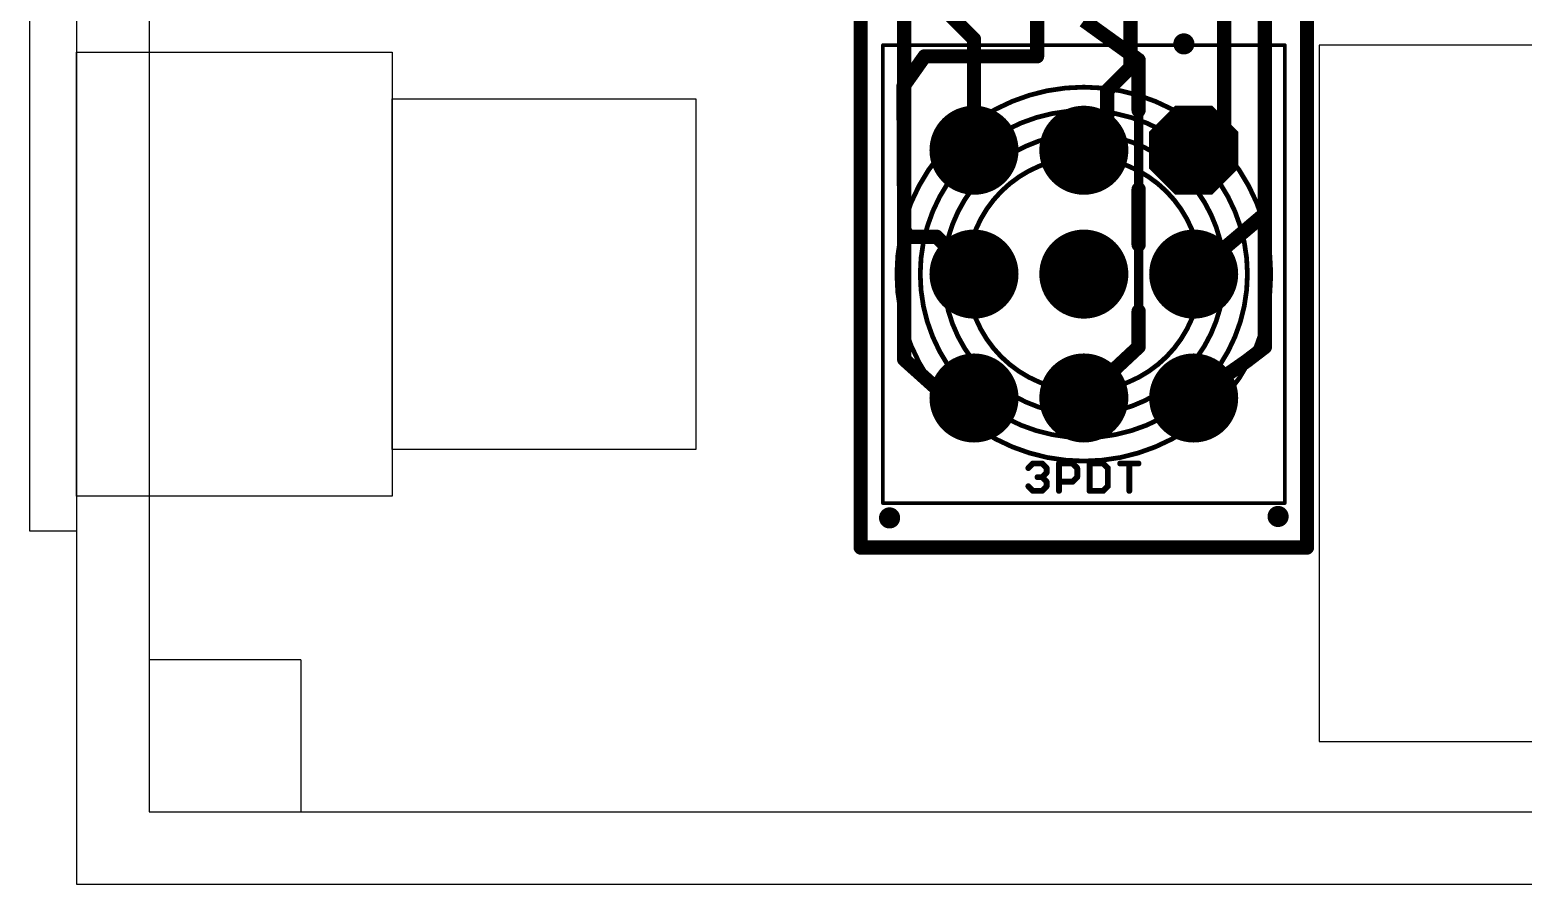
# Model space of a CAD drawing. Header units: inches. Extents: x -5 to 142, y -3 to 122.
# Drawn here: x -5.1 to 58.8, y -3.1 to 33.5 of the extents above; entities that cross this region are included whole.
import ezdxf

# ---------------------------------------------------------------- set-up
doc = ezdxf.new("R2010")
doc.units = ezdxf.units.IN
doc.header["$MEASUREMENT"] = 0
for name, color, linetype in [('1', 22, 'Continuous'), ('16', 175, 'Continuous'), ('17', 82, 'Continuous'), ('18', 82, 'Continuous'), ('20', 7, 'Continuous'), ('21', 253, 'Continuous'), ('23', 7, 'Continuous'), ('27', 253, 'Continuous'), ('51', 253, 'Continuous')]:
    doc.layers.add(name, color=color, linetype=linetype)

# ---------------------------------------------------------------- blocks, each defined once
blk = doc.blocks.new('OCTAGONP')
at = {"const_width": 0.5}
blk.add_lwpolyline([(-0.25, -0.1036), (-0.25, 0.1036), (-0.1036, 0.25), (0.1036, 0.25), (0.25, 0.1036), (0.25, -0.1036), (0.1036, -0.25), (-0.1036, -0.25), (-0.25, -0.1036), (-0.25, 0.1036)], dxfattribs=at)
blk = doc.blocks.new('ROUNDP')
at = {"const_width": 0.5}
blk.add_lwpolyline([(0, -0.25, 1), (0, 0.25, 1), (0, -0.25)], format="xyb", dxfattribs=at)
blk = doc.blocks.new('ROUNDV')
at = {"const_width": 0.5}
blk.add_lwpolyline([(0, -0.25, 1), (0, 0.25, 1), (0, -0.25)], format="xyb", dxfattribs=at)

msp = doc.modelspace()

# ---------------------------------------------------------------- linework, layer by layer
for q in [(0, 6.5), (6.5, 0)]:
    msp.add_line((6.5, 6.5), q)
for points in [[(-3.1, -3.1), (142.1, -3.1), (142.1, 118.1), (-3.1, 118.1)], [(0, 0), (139, 0), (139, 115), (0, 115)], [(-5.1, 34), (-3.1, 34), (-3.1, 12), (-5.1, 12)], [(48.6, 13.2), (48.6, 32.8), (31.4, 32.8), (31.4, 13.2)], [(50.0706, 3), (108.7706, 3), (108.7706, 32.8), (50.0706, 32.8)], [(-3.1, 32.5), (10.4, 32.5), (10.4, 13.5), (-3.1, 13.5)], [(10.4, 30.5), (23.4, 30.5), (23.4, 15.5), (10.4, 15.5)]]:
    msp.add_lwpolyline(points, close=True)
msp.add_circle((40, 23), 6)
at = {"layer": '1'}
for points, const_width in [([(30.45, 11.3), (30.45, 41.4)], 0.6096), ([(49.55, 41.4), (49.55, 11.3)], 0.6096), ([(32.3125, 19.35), (32.3125, 37.6)], 0.6096), ([(47.75, 37.85), (47.75, 19.8812)], 0.6096), ([(46, 37.35), (46, 29.35)], 0.6096), ([(42, 36.5), (42, 31.85)], 0.6096), ([(35.3, 33.05), (33.75, 34.6)], 0.6096), ([(35.3, 28.3), (35.3, 33.05)], 0.6096), ([(42, 31.85), (41, 30.85)], 0.6096), ([(41, 30.85), (41, 29.3)], 0.6096), ([(41, 29.3), (40, 28.3)], 0.6096), ([(46, 29.35), (45, 28.35)], 0.6096), ([(44.7, 28.3), (45, 28.35)], 0.1524), ([(47.75, 19.8812), (46.975, 19.2875)], 0.6096), ([(34.15, 17.7), (32.3125, 19.35)], 0.6096), ([(46.975, 19.2875), (44.7, 17.7)], 0.6096), ([(35.3, 17.7), (34.15, 17.7)], 0.6096), ([(49.55, 11.3), (30.45, 11.3)], 0.6096)]:
    msp.add_lwpolyline(points, dxfattribs=dict(at, const_width=const_width))
for points, const_width in [([(35.4524, 33.05, 1), (35.1476, 33.05)], 0.3048), ([(35.1922, 32.9422, 1), (35.4078, 33.1578)], 0.3048), ([(41.8476, 31.85, 1), (42.1524, 31.85)], 0.3048), ([(42.1078, 31.7422, 1), (41.8922, 31.9578)], 0.3048), ([(40.8922, 30.9578, 1), (41.1078, 30.7422)], 0.3048), ([(41.1524, 30.85, 1), (40.8476, 30.85)], 0.3048), ([(40.8476, 29.3, 1), (41.1524, 29.3)], 0.3048), ([(41.1078, 29.1922, 1), (40.8922, 29.4078)], 0.3048), ([(45.8476, 29.35, 1), (46.1524, 29.35)], 0.3048), ([(46.1078, 29.2422, 1), (45.8922, 29.4578)], 0.3048), ([(35.1476, 28.3, 1), (35.4524, 28.3)], 0.3048), ([(39.8922, 28.4078, 1), (40.1078, 28.1922)], 0.3048), ([(44.6937, 28.3376, 1), (44.7063, 28.2624)], 0.0762), ([(44.8922, 28.4578, 1), (45.1078, 28.2422)], 0.3048), ([(45.0063, 28.3124, 1), (44.9937, 28.3876)], 0.0762), ([(47.5976, 19.8812, 1), (47.9024, 19.8812)], 0.3048), ([(47.8427, 19.7603, 1), (47.6573, 20.0022)], 0.3048), ([(32.4143, 19.4634, 1), (32.2107, 19.2366)], 0.3048), ([(32.1601, 19.35, 1), (32.4649, 19.35)], 0.3048), ([(46.8823, 19.4085, 1), (47.0677, 19.1665)], 0.3048), ([(47.0622, 19.1625, 1), (46.8878, 19.4125)], 0.3048), ([(34.15, 17.8524, 1), (34.15, 17.5476)], 0.3048), ([(34.0482, 17.5866, 1), (34.2518, 17.8134)], 0.3048), ([(35.3, 17.5476, 1), (35.3, 17.8524)], 0.3048), ([(44.6128, 17.825, 1), (44.7872, 17.575)], 0.3048), ([(30.45, 11.4524, 1), (30.45, 11.1476)], 0.3048), ([(49.55, 11.1476, 1), (49.55, 11.4524)], 0.3048), ([(30.2976, 11.3, 1), (30.6024, 11.3)], 0.3048), ([(49.3976, 11.3, 1), (49.7024, 11.3)], 0.3048)]:
    msp.add_lwpolyline(points, format="xyb", dxfattribs=dict(at, const_width=const_width))
at = {"layer": '16'}
for points, const_width in [([(30.45, 11.3), (30.45, 41.4)], 0.6096), ([(49.55, 41.4), (49.55, 11.3)], 0.6096), ([(38, 36.5), (38, 32.3188)], 0.6096), ([(47.75, 35.2562), (47.75, 25.5813)], 0.6096), ([(42.3438, 32.1625), (40, 33.85)], 0.6096), ([(33.1875, 32.3188), (32.2812, 31.0375)], 0.6096), ([(38, 32.3188), (33.1875, 32.3188)], 0.6096), ([(42.3438, 30.0062), (42.3438, 32.1625)], 0.6096), ([(32.2812, 31.0375), (32.3125, 24.8812)], 0.6096), ([(42.3438, 26.6312), (42.3438, 30.0062)], 0.4064), ([(42.3438, 24.2562), (42.3438, 26.6312)], 0.6096), ([(47.75, 25.5813), (44.7, 23)], 0.6096), ([(32.3125, 24.8812), (32.5, 24.6)], 0.6096), ([(32.5, 24.6), (33.7, 24.6)], 0.6096), ([(33.7, 24.6), (35.3, 23)], 0.6096), ([(42.3438, 21.4125), (42.3438, 24.2562)], 0.4064), ([(42.3438, 19.8875), (42.3438, 21.4125)], 0.6096), ([(40, 17.7), (42.3438, 19.8875)], 0.6096), ([(49.55, 11.3), (30.45, 11.3)], 0.6096)]:
    msp.add_lwpolyline(points, dxfattribs=dict(at, const_width=const_width))
for points, const_width in [([(33.1875, 32.4712, 1), (33.1875, 32.1663)], 0.3048), ([(33.3119, 32.2307, 1), (33.0631, 32.4068)], 0.3048), ([(38, 32.1663, 1), (38, 32.4712)], 0.3048), ([(37.8476, 32.3188, 1), (38.1524, 32.3188)], 0.3048), ([(42.4962, 32.1625, 1), (42.1913, 32.1625)], 0.3048), ([(42.2547, 32.0388, 1), (42.4328, 32.2862)], 0.3048), ([(32.4336, 31.0383, 1), (32.1289, 31.0367)], 0.3048), ([(32.1568, 31.1255, 1), (32.4057, 30.9495)], 0.3048), ([(42.1913, 30.0062, 1), (42.4962, 30.0062)], 0.3048), ([(42.4453, 30.0062, 1), (42.2422, 30.0062)], 0.2032), ([(42.4962, 26.6312, 1), (42.1913, 26.6312)], 0.3048), ([(42.2422, 26.6312, 1), (42.4453, 26.6312)], 0.2032), ([(47.5976, 25.5813, 1), (47.9024, 25.5813)], 0.3048), ([(47.8485, 25.4649, 1), (47.6515, 25.6976)], 0.3048), ([(32.4393, 24.9658, 1), (32.1857, 24.7967)], 0.3048), ([(32.1601, 24.8805, 1), (32.4649, 24.882)], 0.3048), ([(32.5, 24.7524, 1), (32.5, 24.4476)], 0.3048), ([(32.3732, 24.5155, 1), (32.6268, 24.6845)], 0.3048), ([(33.8078, 24.7078, 1), (33.5922, 24.4922)], 0.3048), ([(33.7, 24.4476, 1), (33.7, 24.7524)], 0.3048), ([(42.1913, 24.2562, 1), (42.4962, 24.2562)], 0.3048), ([(42.4453, 24.2562, 1), (42.2422, 24.2562)], 0.2032), ([(35.1922, 22.8922, 1), (35.4078, 23.1078)], 0.3048), ([(44.6015, 23.1163, 1), (44.7985, 22.8837)], 0.3048), ([(42.4962, 21.4125, 1), (42.1913, 21.4125)], 0.3048), ([(42.2422, 21.4125, 1), (42.4453, 21.4125)], 0.2032), ([(42.1913, 19.8875, 1), (42.4962, 19.8875)], 0.3048), ([(42.4477, 19.7761, 1), (42.2398, 19.9989)], 0.3048), ([(39.896, 17.8114, 1), (40.104, 17.5886)], 0.3048), ([(30.45, 11.4524, 1), (30.45, 11.1476)], 0.3048), ([(49.55, 11.1476, 1), (49.55, 11.4524)], 0.3048), ([(30.2976, 11.3, 1), (30.6024, 11.3)], 0.3048), ([(49.3976, 11.3, 1), (49.7024, 11.3)], 0.3048)]:
    msp.add_lwpolyline(points, format="xyb", dxfattribs=dict(at, const_width=const_width))
at = {"layer": '20'}
for p, q in [((30.45, 41.4), (30.45, 11.3)), ((49.55, 11.3), (49.55, 41.4)), ((30.45, 11.3), (49.55, 11.3))]:
    msp.add_line(p, q, dxfattribs=at)
at = {"layer": '21', "const_width": 0.1524}
for points in [[(31.4, 13.2), (31.4, 32.8)], [(31.4, 32.8), (48.6, 32.8)], [(48.6, 32.8), (48.6, 13.2)], [(48.6, 13.2), (31.4, 13.2)]]:
    msp.add_lwpolyline(points, dxfattribs=at)
at = {"layer": '21', "const_width": 0.0762}
for points in [[(31.4381, 32.8, 1), (31.3619, 32.8)], [(31.4, 32.8381, 1), (31.4, 32.7619)], [(48.6381, 32.8, 1), (48.5619, 32.8)], [(48.6, 32.7619, 1), (48.6, 32.8381)], [(31.4, 13.2381, 1), (31.4, 13.1619)], [(31.3619, 13.2, 1), (31.4381, 13.2)], [(48.5619, 13.2, 1), (48.6381, 13.2)], [(48.6, 13.1619, 1), (48.6, 13.2381)]]:
    msp.add_lwpolyline(points, format="xyb", dxfattribs=at)
at = {"layer": '23'}
msp.add_point((40, 23), dxfattribs=at)
at = {"layer": '27', "const_width": 0.254}
for points in [[(37.627, 14.7015), (37.8219, 14.8964)], [(37.8219, 14.8964), (38.2117, 14.8964)], [(38.2117, 14.8964), (38.4066, 14.7015)], [(38.4066, 14.7015), (38.4066, 14.5066)], [(38.9367, 13.727), (38.9367, 14.8964)], [(38.9367, 14.8964), (39.5214, 14.8964)], [(39.5214, 14.8964), (39.7163, 14.7015)], [(39.7163, 14.7015), (39.7163, 14.3117)], [(40.2465, 14.8964), (40.2465, 13.727)], [(40.8311, 14.8964), (40.2465, 14.8964)], [(41.026, 14.7015), (40.8311, 14.8964)], [(41.026, 13.9219), (41.026, 14.7015)], [(41.5562, 14.8964), (42.3358, 14.8964)], [(41.946, 13.727), (41.946, 14.8964)], [(38.2117, 14.3117), (38.0168, 14.3117)], [(38.4066, 14.5066), (38.2117, 14.3117)], [(38.2117, 14.3117), (38.4066, 14.1168)], [(38.4066, 14.1168), (38.4066, 13.9219)], [(39.5214, 14.1168), (38.9367, 14.1168)], [(39.7163, 14.3117), (39.5214, 14.1168)], [(37.8219, 13.727), (37.627, 13.9219)], [(38.2117, 13.727), (37.8219, 13.727)], [(38.4066, 13.9219), (38.2117, 13.727)], [(40.2465, 13.727), (40.8311, 13.727)], [(40.8311, 13.727), (41.026, 13.9219)]]:
    msp.add_lwpolyline(points, dxfattribs=at)
at = {"layer": '27', "const_width": 0.127}
for points in [[(37.5821, 14.7464, 1), (37.6719, 14.6566)], [(37.8219, 14.9599, 1), (37.8219, 14.8329)], [(37.8668, 14.8515, 1), (37.777, 14.9413)], [(38.2566, 14.9413, 1), (38.1668, 14.8515)], [(38.2117, 14.8329, 1), (38.2117, 14.9599)], [(38.4701, 14.7015, 1), (38.3431, 14.7015)], [(38.3617, 14.6566, 1), (38.4515, 14.7464)], [(39.0002, 14.8964, 1), (38.8732, 14.8964)], [(38.9367, 14.9599, 1), (38.9367, 14.8329)], [(39.5663, 14.9413, 1), (39.4765, 14.8515)], [(39.5214, 14.8329, 1), (39.5214, 14.9599)], [(39.7798, 14.7015, 1), (39.6528, 14.7015)], [(39.6714, 14.6566, 1), (39.7612, 14.7464)], [(40.31, 14.8964, 1), (40.183, 14.8964)], [(40.2465, 14.9599, 1), (40.2465, 14.8329)], [(40.876, 14.9413, 1), (40.7862, 14.8515)], [(40.8311, 14.8329, 1), (40.8311, 14.9599)], [(41.0895, 14.7015, 1), (40.9625, 14.7015)], [(40.9811, 14.6566, 1), (41.0709, 14.7464)], [(41.5562, 14.9599, 1), (41.5562, 14.8329)], [(42.0095, 14.8964, 1), (41.8825, 14.8964)], [(42.3358, 14.8329, 1), (42.3358, 14.9599)], [(38.0168, 14.3752, 1), (38.0168, 14.2482)], [(38.2566, 14.3566, 1), (38.1668, 14.2668)], [(38.1668, 14.3566, 1), (38.2566, 14.2668)], [(38.2117, 14.2482, 1), (38.2117, 14.3752)], [(38.3431, 14.5066, 1), (38.4701, 14.5066)], [(38.4701, 14.1168, 1), (38.3431, 14.1168)], [(38.4515, 14.4617, 1), (38.3617, 14.5515)], [(38.3617, 14.0719, 1), (38.4515, 14.1617)], [(38.9367, 14.1803, 1), (38.9367, 14.0533)], [(39.4765, 14.1617, 1), (39.5663, 14.0719)], [(39.5214, 14.0533, 1), (39.5214, 14.1803)], [(39.6528, 14.3117, 1), (39.7798, 14.3117)], [(39.7612, 14.2668, 1), (39.6714, 14.3566)], [(37.6719, 13.9668, 1), (37.5821, 13.877)], [(37.8219, 13.7905, 1), (37.8219, 13.6635)], [(37.777, 13.6821, 1), (37.8668, 13.7719)], [(38.1668, 13.7719, 1), (38.2566, 13.6821)], [(38.2117, 13.6635, 1), (38.2117, 13.7905)], [(38.3431, 13.9219, 1), (38.4701, 13.9219)], [(38.4515, 13.877, 1), (38.3617, 13.9668)], [(38.8732, 13.727, 1), (39.0002, 13.727)], [(40.2465, 13.7905, 1), (40.2465, 13.6635)], [(40.183, 13.727, 1), (40.31, 13.727)], [(40.7862, 13.7719, 1), (40.876, 13.6821)], [(40.8311, 13.6635, 1), (40.8311, 13.7905)], [(40.9625, 13.9219, 1), (41.0895, 13.9219)], [(41.0709, 13.877, 1), (40.9811, 13.9668)], [(41.8825, 13.727, 1), (42.0095, 13.727)]]:
    msp.add_lwpolyline(points, format="xyb", dxfattribs=at)
at = {"layer": '51'}
for points, const_width in [([(40, 15, 1), (40, 31, 1), (40, 15)], 0.2032), ([(40, 16, 1), (40, 30, 1), (40, 16)], 0.2032), ([(34.075, 22, 11.934), (34.075, 24)], 0.2032), ([(40, 18, 1), (40, 28, 1), (40, 18)], 0.2032), ([(34.075, 24.0508, 1), (34.075, 23.9492)], 0.1016), ([(34.0249, 24.0085, 1), (34.1251, 23.9915)], 0.1016), ([(35.0508, 24, 1), (34.9492, 24)], 0.1016), ([(35, 23.9492, 1), (35, 24.0508)], 0.1016), ([(34.1251, 22.0085, 1), (34.0249, 21.9915)], 0.1016), ([(34.1, 22.0508, 1), (34.1, 21.9492)], 0.1016), ([(34.9492, 22, 1), (35.0508, 22)], 0.1016), ([(35, 21.9492, 1), (35, 22.0508)], 0.1016)]:
    msp.add_lwpolyline(points, format="xyb", dxfattribs=dict(at, const_width=const_width))
at = {"layer": '51', "const_width": 0.2032}
for points in [[(34.075, 24), (35, 24)], [(35, 24), (35, 22)], [(35, 22), (34.1, 22)]]:
    msp.add_lwpolyline(points, dxfattribs=at)

# ---------------------------------------------------------------- block references
at = {"layer": '17', "xscale": 3.81, "yscale": 3.81, "rotation": 270}
for name, p in [('ROUNDP', (35.3, 28.3)), ('ROUNDP', (35.3, 28.3)), ('ROUNDP', (40, 28.3)), ('ROUNDP', (40, 28.3)), ('OCTAGONP', (44.7, 28.3)), ('OCTAGONP', (44.7, 28.3)), ('ROUNDP', (35.3, 23)), ('ROUNDP', (35.3, 23)), ('ROUNDP', (40, 23)), ('ROUNDP', (40, 23)), ('ROUNDP', (44.7, 23)), ('ROUNDP', (44.7, 23)), ('ROUNDP', (35.3, 17.7)), ('ROUNDP', (35.3, 17.7)), ('ROUNDP', (40, 17.7)), ('ROUNDP', (40, 17.7)), ('ROUNDP', (44.7, 17.7)), ('ROUNDP', (44.7, 17.7))]:
    msp.add_blockref(name, p, dxfattribs=at)
at = {"layer": '18', "xscale": 0.9048, "yscale": 0.9048}
for p in [(44.2812, 32.85), (44.2812, 32.85), (31.6875, 12.5688), (31.6875, 12.5688), (48.3125, 12.6312), (48.3125, 12.6312)]:
    msp.add_blockref('ROUNDV', p, dxfattribs=at)

doc.saveas('drawing.dxf')
